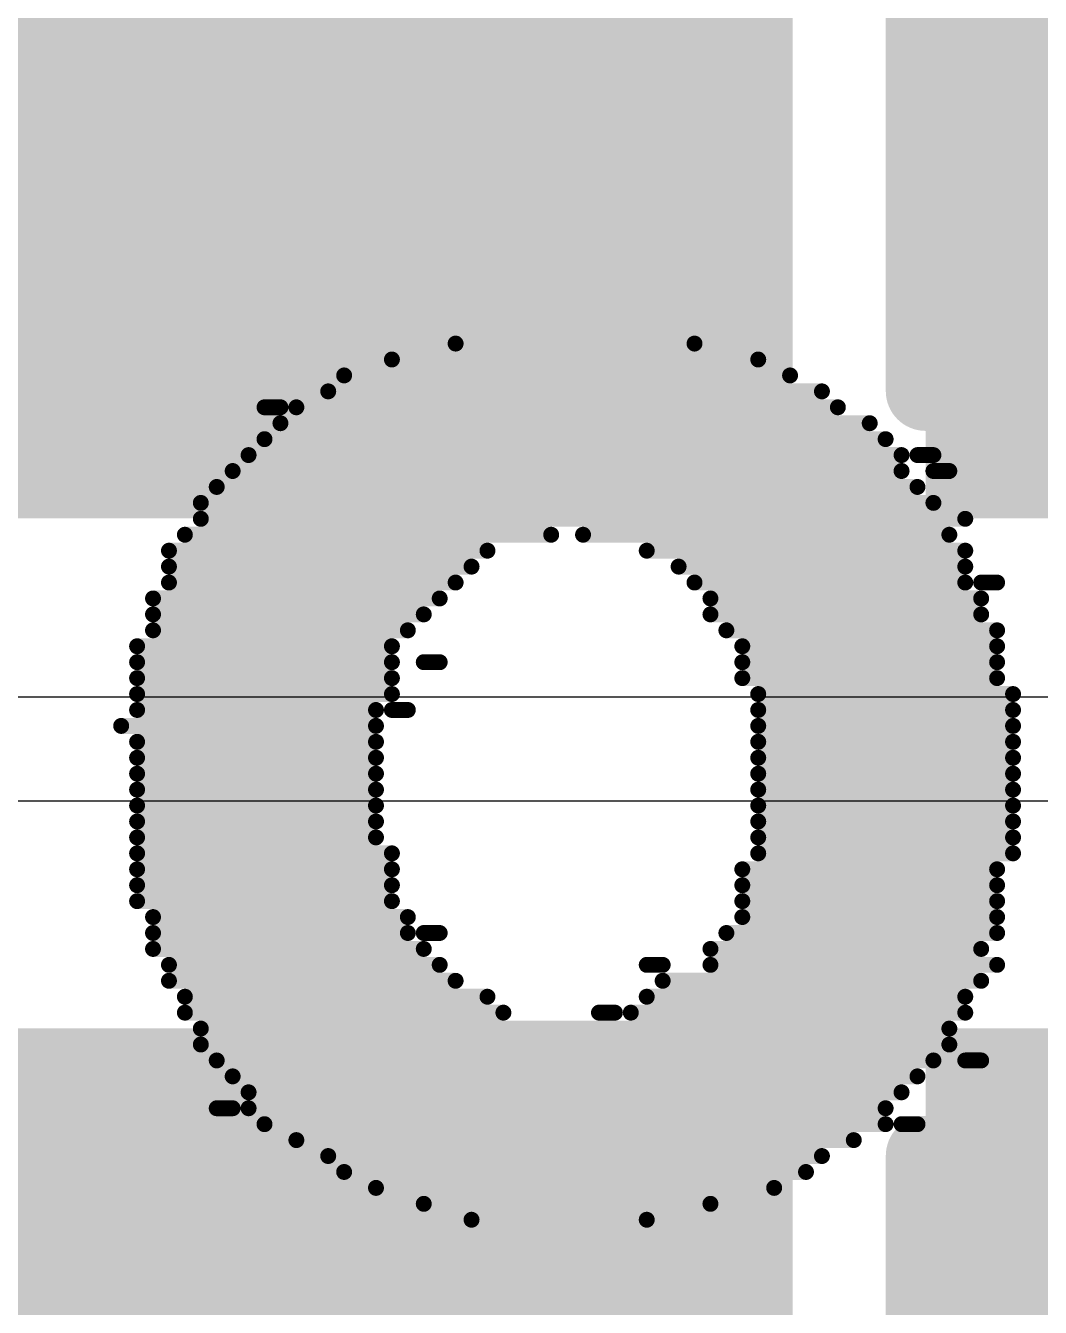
# Model space of a CAD drawing. Header units: inches. Extents: x -5 to 247, y -53 to 67.
# Drawn here: x 29.017 to 30.635, y -20.943 to -18.9 of the extents above; entities that cross this region are included whole.
import ezdxf

# ---------------------------------------------------------------- set-up
doc = ezdxf.new("R2010")
doc.units = ezdxf.units.IN
for name, color, linetype in [('Bottom Overlay', 54, 'Continuous'), ('Top Layer', 1, 'Continuous'), ('Top Overlay', 2, 'Continuous'), ('Top Paste', 8, 'Continuous'), ('Top Solder', 216, 'Continuous')]:
    doc.layers.add(name, color=color, linetype=linetype)

# ---------------------------------------------------------------- blocks, each defined once
blk = doc.blocks.new('C___1206_50')
at = {"layer": 'Top Layer'}
for points in [[(-2.032, 0.889), (-0.508, 0.889), (-0.508, -0.889), (-2.032, -0.889)], [(0.508, 0.889), (2.032, 0.889), (2.032, -0.889), (0.508, -0.889)]]:
    blk.add_hatch(color=1, dxfattribs=at).paths.add_polyline_path(points)
at = {"layer": 'Top Paste'}
for points in [[(-2.032, 0.889), (-0.508, 0.889), (-0.508, -0.889), (-2.032, -0.889)], [(0.508, 0.889), (2.032, 0.889), (2.032, -0.889), (0.508, -0.889)]]:
    blk.add_hatch(color=8, dxfattribs=at).paths.add_polyline_path(points)
at = {"layer": 'Top Solder'}
for points in [[(-2.1336, 0.9906), (-0.4064, 0.9906), (-0.4064, -0.9906), (-2.1336, -0.9906)], [(0.4064, 0.9906), (2.1336, 0.9906), (2.1336, -0.9906), (0.4064, -0.9906)]]:
    blk.add_hatch(color=216, dxfattribs=at).paths.add_polyline_path(points)
at = {"layer": 'Top Overlay'}
for points in [[(-2.1336, -0.9906, 0.127, 0.127, 0), (-0.6096, -0.9906, 0.127, 0.127, 0)], [(0.6096, -0.9906, 0.127, 0.127, 0), (2.1336, -0.9906, 0.127, 0.127, 0)]]:
    blk.add_lwpolyline(points, format="xyseb", dxfattribs=at)
for points in [[(-0.64135, -0.9906, 0.0635, 0.0635, 1), (-0.57785, -0.9906, 0.0635, 0.0635, 1)], [(0.57785, -0.9906, 0.0635, 0.0635, 1), (0.64135, -0.9906, 0.0635, 0.0635, 1)]]:
    blk.add_lwpolyline(points, format="xyseb", close=True, dxfattribs=at)
blk = doc.blocks.new('C___1206_51')
at = {"layer": 'Top Layer'}
for points in [[(-2.032, 0.889), (-0.508, 0.889), (-0.508, -0.889), (-2.032, -0.889)], [(0.508, 0.889), (2.032, 0.889), (2.032, -0.889), (0.508, -0.889)]]:
    blk.add_hatch(color=1, dxfattribs=at).paths.add_polyline_path(points)
at = {"layer": 'Top Paste'}
for points in [[(-2.032, 0.889), (-0.508, 0.889), (-0.508, -0.889), (-2.032, -0.889)], [(0.508, 0.889), (2.032, 0.889), (2.032, -0.889), (0.508, -0.889)]]:
    blk.add_hatch(color=8, dxfattribs=at).paths.add_polyline_path(points)
at = {"layer": 'Top Solder'}
for points in [[(-2.1336, 0.9906), (-0.4064, 0.9906), (-0.4064, -0.9906), (-2.1336, -0.9906)], [(0.4064, 0.9906), (2.1336, 0.9906), (2.1336, -0.9906), (0.4064, -0.9906)]]:
    blk.add_hatch(color=216, dxfattribs=at).paths.add_polyline_path(points)
at = {"layer": 'Top Overlay'}
for points in [[(-2.1336, 0.9906, 0.127, 0.127, 0), (-0.6096, 0.9906, 0.127, 0.127, 0)], [(0.6096, 0.9906, 0.127, 0.127, 0), (2.1336, 0.9906, 0.127, 0.127, 0)]]:
    blk.add_lwpolyline(points, format="xyseb", dxfattribs=at)
for points in [[(-0.64135, 0.9906, 0.0635, 0.0635, 1), (-0.57785, 0.9906, 0.0635, 0.0635, 1)], [(0.57785, 0.9906, 0.0635, 0.0635, 1), (0.64135, 0.9906, 0.0635, 0.0635, 1)]]:
    blk.add_lwpolyline(points, format="xyseb", close=True, dxfattribs=at)

msp = doc.modelspace()

# ---------------------------------------------------------------- linework, layer by layer
at = {"layer": 'Bottom Overlay'}
for points in [[(29.7029, -19.4068, 0.0254, 0.0254, 0), (30.0839, -19.4068, 0.0254, 0.0254, 0)], [(29.6013, -19.4322, 0.0254, 0.0254, 0), (30.1855, -19.4322, 0.0254, 0.0254, 0)], [(29.5251, -19.4576, 0.0254, 0.0254, 0), (30.2363, -19.4576, 0.0254, 0.0254, 0)], [(29.4997, -19.483, 0.0254, 0.0254, 0), (30.2871, -19.483, 0.0254, 0.0254, 0)], [(29.3981, -19.5084, 0.0254, 0.0254, 0), (29.4235, -19.5084, 0.0254, 0.0254, 0)], [(29.4489, -19.5084, 0.0254, 0.0254, 0), (30.3125, -19.5084, 0.0254, 0.0254, 0)], [(29.4235, -19.5338, 0.0254, 0.0254, 0), (30.3633, -19.5338, 0.0254, 0.0254, 0)], [(29.3981, -19.5592, 0.0254, 0.0254, 0), (30.3887, -19.5592, 0.0254, 0.0254, 0)], [(29.3727, -19.5846, 0.0254, 0.0254, 0), (30.4141, -19.5846, 0.0254, 0.0254, 0)], [(30.4395, -19.5846, 0.0254, 0.0254, 0), (30.4649, -19.5846, 0.0254, 0.0254, 0)], [(29.3473, -19.61, 0.0254, 0.0254, 0), (30.4141, -19.61, 0.0254, 0.0254, 0)], [(30.4649, -19.61, 0.0254, 0.0254, 0), (30.4903, -19.61, 0.0254, 0.0254, 0)], [(29.3219, -19.6354, 0.0254, 0.0254, 0), (30.4395, -19.6354, 0.0254, 0.0254, 0)], [(29.2965, -19.6608, 0.0254, 0.0254, 0), (30.4649, -19.6608, 0.0254, 0.0254, 0)], [(29.2965, -19.6862, 0.0254, 0.0254, 0), (30.5157, -19.6862, 0.0254, 0.0254, 0)], [(29.2711, -19.7116, 0.0254, 0.0254, 0), (29.8553, -19.7116, 0.0254, 0.0254, 0)], [(29.9061, -19.7116, 0.0254, 0.0254, 0), (30.4903, -19.7116, 0.0254, 0.0254, 0)], [(29.2457, -19.737, 0.0254, 0.0254, 0), (29.7537, -19.737, 0.0254, 0.0254, 0)], [(30.0077, -19.737, 0.0254, 0.0254, 0), (30.5157, -19.737, 0.0254, 0.0254, 0)], [(29.2457, -19.7624, 0.0254, 0.0254, 0), (29.7283, -19.7624, 0.0254, 0.0254, 0)], [(30.0585, -19.7624, 0.0254, 0.0254, 0), (30.5157, -19.7624, 0.0254, 0.0254, 0)], [(29.2457, -19.7878, 0.0254, 0.0254, 0), (29.7029, -19.7878, 0.0254, 0.0254, 0)], [(30.0839, -19.7878, 0.0254, 0.0254, 0), (30.5157, -19.7878, 0.0254, 0.0254, 0)], [(30.5411, -19.7878, 0.0254, 0.0254, 0), (30.5665, -19.7878, 0.0254, 0.0254, 0)], [(29.2203, -19.8132, 0.0254, 0.0254, 0), (29.6775, -19.8132, 0.0254, 0.0254, 0)], [(30.1093, -19.8132, 0.0254, 0.0254, 0), (30.5411, -19.8132, 0.0254, 0.0254, 0)], [(29.2203, -19.8386, 0.0254, 0.0254, 0), (29.6521, -19.8386, 0.0254, 0.0254, 0)], [(30.1093, -19.8386, 0.0254, 0.0254, 0), (30.5411, -19.8386, 0.0254, 0.0254, 0)], [(29.2203, -19.864, 0.0254, 0.0254, 0), (29.6267, -19.864, 0.0254, 0.0254, 0)], [(30.1347, -19.864, 0.0254, 0.0254, 0), (30.5665, -19.864, 0.0254, 0.0254, 0)], [(29.1949, -19.8894, 0.0254, 0.0254, 0), (29.6013, -19.8894, 0.0254, 0.0254, 0)], [(30.1601, -19.8894, 0.0254, 0.0254, 0), (30.5665, -19.8894, 0.0254, 0.0254, 0)], [(29.1949, -19.9148, 0.0254, 0.0254, 0), (29.6013, -19.9148, 0.0254, 0.0254, 0)], [(29.6521, -19.9148, 0.0254, 0.0254, 0), (29.6775, -19.9148, 0.0254, 0.0254, 0)], [(30.1601, -19.9148, 0.0254, 0.0254, 0), (30.5665, -19.9148, 0.0254, 0.0254, 0)], [(29.1949, -19.9402, 0.0254, 0.0254, 0), (29.6013, -19.9402, 0.0254, 0.0254, 0)], [(30.1601, -19.9402, 0.0254, 0.0254, 0), (30.5665, -19.9402, 0.0254, 0.0254, 0)], [(29.1949, -19.9656, 0.0254, 0.0254, 0), (29.6013, -19.9656, 0.0254, 0.0254, 0)], [(30.1855, -19.9656, 0.0254, 0.0254, 0), (30.5919, -19.9656, 0.0254, 0.0254, 0)], [(29.1949, -19.991, 0.0254, 0.0254, 0), (29.5759, -19.991, 0.0254, 0.0254, 0)], [(29.6013, -19.991, 0.0254, 0.0254, 0), (29.6267, -19.991, 0.0254, 0.0254, 0)], [(30.1855, -19.991, 0.0254, 0.0254, 0), (30.5919, -19.991, 0.0254, 0.0254, 0)], [(29.1695, -20.0164, 0.0254, 0.0254, 0), (29.5759, -20.0164, 0.0254, 0.0254, 0)], [(30.1855, -20.0164, 0.0254, 0.0254, 0), (30.5919, -20.0164, 0.0254, 0.0254, 0)], [(29.1949, -20.0418, 0.0254, 0.0254, 0), (29.5759, -20.0418, 0.0254, 0.0254, 0)], [(30.1855, -20.0418, 0.0254, 0.0254, 0), (30.5919, -20.0418, 0.0254, 0.0254, 0)], [(29.1949, -20.0672, 0.0254, 0.0254, 0), (29.5759, -20.0672, 0.0254, 0.0254, 0)], [(30.1855, -20.0672, 0.0254, 0.0254, 0), (30.5919, -20.0672, 0.0254, 0.0254, 0)], [(29.1949, -20.0926, 0.0254, 0.0254, 0), (29.5759, -20.0926, 0.0254, 0.0254, 0)], [(30.1855, -20.0926, 0.0254, 0.0254, 0), (30.5919, -20.0926, 0.0254, 0.0254, 0)], [(29.1949, -20.118, 0.0254, 0.0254, 0), (29.5759, -20.118, 0.0254, 0.0254, 0)], [(30.1855, -20.118, 0.0254, 0.0254, 0), (30.5919, -20.118, 0.0254, 0.0254, 0)], [(29.1949, -20.1434, 0.0254, 0.0254, 0), (29.5759, -20.1434, 0.0254, 0.0254, 0)], [(30.1855, -20.1434, 0.0254, 0.0254, 0), (30.5919, -20.1434, 0.0254, 0.0254, 0)], [(29.1949, -20.1688, 0.0254, 0.0254, 0), (29.5759, -20.1688, 0.0254, 0.0254, 0)], [(30.1855, -20.1688, 0.0254, 0.0254, 0), (30.5919, -20.1688, 0.0254, 0.0254, 0)], [(29.1949, -20.1942, 0.0254, 0.0254, 0), (29.5759, -20.1942, 0.0254, 0.0254, 0)], [(30.1855, -20.1942, 0.0254, 0.0254, 0), (30.5919, -20.1942, 0.0254, 0.0254, 0)], [(29.1949, -20.2196, 0.0254, 0.0254, 0), (29.6013, -20.2196, 0.0254, 0.0254, 0)], [(30.1855, -20.2196, 0.0254, 0.0254, 0), (30.5919, -20.2196, 0.0254, 0.0254, 0)], [(29.1949, -20.245, 0.0254, 0.0254, 0), (29.6013, -20.245, 0.0254, 0.0254, 0)], [(30.1601, -20.245, 0.0254, 0.0254, 0), (30.5665, -20.245, 0.0254, 0.0254, 0)], [(29.1949, -20.2704, 0.0254, 0.0254, 0), (29.6013, -20.2704, 0.0254, 0.0254, 0)], [(30.1601, -20.2704, 0.0254, 0.0254, 0), (30.5665, -20.2704, 0.0254, 0.0254, 0)], [(29.1949, -20.2958, 0.0254, 0.0254, 0), (29.6013, -20.2958, 0.0254, 0.0254, 0)], [(30.1601, -20.2958, 0.0254, 0.0254, 0), (30.5665, -20.2958, 0.0254, 0.0254, 0)], [(29.2203, -20.3212, 0.0254, 0.0254, 0), (29.6267, -20.3212, 0.0254, 0.0254, 0)], [(30.1601, -20.3212, 0.0254, 0.0254, 0), (30.5665, -20.3212, 0.0254, 0.0254, 0)], [(29.2203, -20.3466, 0.0254, 0.0254, 0), (29.6267, -20.3466, 0.0254, 0.0254, 0)], [(29.6521, -20.3466, 0.0254, 0.0254, 0), (29.6775, -20.3466, 0.0254, 0.0254, 0)], [(30.1347, -20.3466, 0.0254, 0.0254, 0), (30.5665, -20.3466, 0.0254, 0.0254, 0)], [(29.2203, -20.372, 0.0254, 0.0254, 0), (29.6521, -20.372, 0.0254, 0.0254, 0)], [(30.1093, -20.372, 0.0254, 0.0254, 0), (30.5411, -20.372, 0.0254, 0.0254, 0)], [(29.2457, -20.3974, 0.0254, 0.0254, 0), (29.6775, -20.3974, 0.0254, 0.0254, 0)], [(30.0077, -20.3974, 0.0254, 0.0254, 0), (30.0331, -20.3974, 0.0254, 0.0254, 0)], [(30.1093, -20.3974, 0.0254, 0.0254, 0), (30.5665, -20.3974, 0.0254, 0.0254, 0)], [(29.2457, -20.4228, 0.0254, 0.0254, 0), (29.7029, -20.4228, 0.0254, 0.0254, 0)], [(30.0331, -20.4228, 0.0254, 0.0254, 0), (30.5411, -20.4228, 0.0254, 0.0254, 0)], [(29.2711, -20.4482, 0.0254, 0.0254, 0), (29.7537, -20.4482, 0.0254, 0.0254, 0)], [(30.0077, -20.4482, 0.0254, 0.0254, 0), (30.5157, -20.4482, 0.0254, 0.0254, 0)], [(29.2711, -20.4736, 0.0254, 0.0254, 0), (29.7791, -20.4736, 0.0254, 0.0254, 0)], [(29.9315, -20.4736, 0.0254, 0.0254, 0), (29.9569, -20.4736, 0.0254, 0.0254, 0)], [(29.9823, -20.4736, 0.0254, 0.0254, 0), (30.5157, -20.4736, 0.0254, 0.0254, 0)], [(29.2965, -20.499, 0.0254, 0.0254, 0), (30.4903, -20.499, 0.0254, 0.0254, 0)], [(29.2965, -20.5244, 0.0254, 0.0254, 0), (30.4903, -20.5244, 0.0254, 0.0254, 0)], [(29.3219, -20.5498, 0.0254, 0.0254, 0), (30.4649, -20.5498, 0.0254, 0.0254, 0)], [(30.5157, -20.5498, 0.0254, 0.0254, 0), (30.5411, -20.5498, 0.0254, 0.0254, 0)], [(29.3473, -20.5752, 0.0254, 0.0254, 0), (30.4395, -20.5752, 0.0254, 0.0254, 0)], [(29.3727, -20.6006, 0.0254, 0.0254, 0), (30.4141, -20.6006, 0.0254, 0.0254, 0)], [(29.3219, -20.626, 0.0254, 0.0254, 0), (29.3473, -20.626, 0.0254, 0.0254, 0)], [(29.3727, -20.626, 0.0254, 0.0254, 0), (30.3887, -20.626, 0.0254, 0.0254, 0)], [(29.3981, -20.6514, 0.0254, 0.0254, 0), (30.3887, -20.6514, 0.0254, 0.0254, 0)], [(30.4141, -20.6514, 0.0254, 0.0254, 0), (30.4395, -20.6514, 0.0254, 0.0254, 0)], [(29.4489, -20.6768, 0.0254, 0.0254, 0), (30.3379, -20.6768, 0.0254, 0.0254, 0)], [(29.4997, -20.7022, 0.0254, 0.0254, 0), (30.2871, -20.7022, 0.0254, 0.0254, 0)], [(29.5251, -20.7276, 0.0254, 0.0254, 0), (30.2617, -20.7276, 0.0254, 0.0254, 0)], [(29.5759, -20.753, 0.0254, 0.0254, 0), (30.2109, -20.753, 0.0254, 0.0254, 0)], [(29.6521, -20.7784, 0.0254, 0.0254, 0), (30.1093, -20.7784, 0.0254, 0.0254, 0)], [(29.7283, -20.8038, 0.0254, 0.0254, 0), (30.0077, -20.8038, 0.0254, 0.0254, 0)]]:
    msp.add_lwpolyline(points, format="xyseb", dxfattribs=at)
for points in [[(29.6965, -19.4068, 0.0127, 0.0127, 1), (29.7092, -19.4068, 0.0127, 0.0127, 1)], [(30.0775, -19.4068, 0.0127, 0.0127, 1), (30.0902, -19.4068, 0.0127, 0.0127, 1)], [(29.5949, -19.4322, 0.0127, 0.0127, 1), (29.6076, -19.4322, 0.0127, 0.0127, 1)], [(30.1791, -19.4322, 0.0127, 0.0127, 1), (30.1918, -19.4322, 0.0127, 0.0127, 1)], [(29.5187, -19.4576, 0.0127, 0.0127, 1), (29.5314, -19.4576, 0.0127, 0.0127, 1)], [(30.2299, -19.4576, 0.0127, 0.0127, 1), (30.2426, -19.4576, 0.0127, 0.0127, 1)], [(29.4933, -19.483, 0.0127, 0.0127, 1), (29.506, -19.483, 0.0127, 0.0127, 1)], [(30.2807, -19.483, 0.0127, 0.0127, 1), (30.2934, -19.483, 0.0127, 0.0127, 1)], [(29.3917, -19.5084, 0.0127, 0.0127, 1), (29.4044, -19.5084, 0.0127, 0.0127, 1)], [(29.4171, -19.5084, 0.0127, 0.0127, 1), (29.4298, -19.5084, 0.0127, 0.0127, 1)], [(29.4425, -19.5084, 0.0127, 0.0127, 1), (29.4552, -19.5084, 0.0127, 0.0127, 1)], [(30.3061, -19.5084, 0.0127, 0.0127, 1), (30.3188, -19.5084, 0.0127, 0.0127, 1)], [(29.4171, -19.5338, 0.0127, 0.0127, 1), (29.4298, -19.5338, 0.0127, 0.0127, 1)], [(30.3569, -19.5338, 0.0127, 0.0127, 1), (30.3696, -19.5338, 0.0127, 0.0127, 1)], [(29.3917, -19.5592, 0.0127, 0.0127, 1), (29.4044, -19.5592, 0.0127, 0.0127, 1)], [(30.3823, -19.5592, 0.0127, 0.0127, 1), (30.395, -19.5592, 0.0127, 0.0127, 1)], [(29.3663, -19.5846, 0.0127, 0.0127, 1), (29.379, -19.5846, 0.0127, 0.0127, 1)], [(30.4077, -19.5846, 0.0127, 0.0127, 1), (30.4204, -19.5846, 0.0127, 0.0127, 1)], [(30.4331, -19.5846, 0.0127, 0.0127, 1), (30.4458, -19.5846, 0.0127, 0.0127, 1)], [(30.4585, -19.5846, 0.0127, 0.0127, 1), (30.4712, -19.5846, 0.0127, 0.0127, 1)], [(29.3409, -19.61, 0.0127, 0.0127, 1), (29.3536, -19.61, 0.0127, 0.0127, 1)], [(30.4077, -19.61, 0.0127, 0.0127, 1), (30.4204, -19.61, 0.0127, 0.0127, 1)], [(30.4585, -19.61, 0.0127, 0.0127, 1), (30.4712, -19.61, 0.0127, 0.0127, 1)], [(30.4839, -19.61, 0.0127, 0.0127, 1), (30.4966, -19.61, 0.0127, 0.0127, 1)], [(29.3155, -19.6354, 0.0127, 0.0127, 1), (29.3282, -19.6354, 0.0127, 0.0127, 1)], [(30.4331, -19.6354, 0.0127, 0.0127, 1), (30.4458, -19.6354, 0.0127, 0.0127, 1)], [(29.2901, -19.6608, 0.0127, 0.0127, 1), (29.3028, -19.6608, 0.0127, 0.0127, 1)], [(30.4585, -19.6608, 0.0127, 0.0127, 1), (30.4712, -19.6608, 0.0127, 0.0127, 1)], [(29.2901, -19.6862, 0.0127, 0.0127, 1), (29.3028, -19.6862, 0.0127, 0.0127, 1)], [(30.5093, -19.6862, 0.0127, 0.0127, 1), (30.522, -19.6862, 0.0127, 0.0127, 1)], [(29.2647, -19.7116, 0.0127, 0.0127, 1), (29.2774, -19.7116, 0.0127, 0.0127, 1)], [(29.8489, -19.7116, 0.0127, 0.0127, 1), (29.8616, -19.7116, 0.0127, 0.0127, 1)], [(29.8997, -19.7116, 0.0127, 0.0127, 1), (29.9124, -19.7116, 0.0127, 0.0127, 1)], [(30.4839, -19.7116, 0.0127, 0.0127, 1), (30.4966, -19.7116, 0.0127, 0.0127, 1)], [(29.2393, -19.737, 0.0127, 0.0127, 1), (29.252, -19.737, 0.0127, 0.0127, 1)], [(29.7473, -19.737, 0.0127, 0.0127, 1), (29.76, -19.737, 0.0127, 0.0127, 1)], [(30.0013, -19.737, 0.0127, 0.0127, 1), (30.014, -19.737, 0.0127, 0.0127, 1)], [(30.5093, -19.737, 0.0127, 0.0127, 1), (30.522, -19.737, 0.0127, 0.0127, 1)], [(29.2393, -19.7624, 0.0127, 0.0127, 1), (29.252, -19.7624, 0.0127, 0.0127, 1)], [(29.7219, -19.7624, 0.0127, 0.0127, 1), (29.7346, -19.7624, 0.0127, 0.0127, 1)], [(30.0521, -19.7624, 0.0127, 0.0127, 1), (30.0648, -19.7624, 0.0127, 0.0127, 1)], [(30.5093, -19.7624, 0.0127, 0.0127, 1), (30.522, -19.7624, 0.0127, 0.0127, 1)], [(29.2393, -19.7878, 0.0127, 0.0127, 1), (29.252, -19.7878, 0.0127, 0.0127, 1)], [(29.6965, -19.7878, 0.0127, 0.0127, 1), (29.7092, -19.7878, 0.0127, 0.0127, 1)], [(30.0775, -19.7878, 0.0127, 0.0127, 1), (30.0902, -19.7878, 0.0127, 0.0127, 1)], [(30.5093, -19.7878, 0.0127, 0.0127, 1), (30.522, -19.7878, 0.0127, 0.0127, 1)], [(30.5347, -19.7878, 0.0127, 0.0127, 1), (30.5474, -19.7878, 0.0127, 0.0127, 1)], [(30.5601, -19.7878, 0.0127, 0.0127, 1), (30.5728, -19.7878, 0.0127, 0.0127, 1)], [(29.2139, -19.8132, 0.0127, 0.0127, 1), (29.2266, -19.8132, 0.0127, 0.0127, 1)], [(29.6711, -19.8132, 0.0127, 0.0127, 1), (29.6838, -19.8132, 0.0127, 0.0127, 1)], [(30.1029, -19.8132, 0.0127, 0.0127, 1), (30.1156, -19.8132, 0.0127, 0.0127, 1)], [(30.5347, -19.8132, 0.0127, 0.0127, 1), (30.5474, -19.8132, 0.0127, 0.0127, 1)], [(29.2139, -19.8386, 0.0127, 0.0127, 1), (29.2266, -19.8386, 0.0127, 0.0127, 1)], [(29.6457, -19.8386, 0.0127, 0.0127, 1), (29.6584, -19.8386, 0.0127, 0.0127, 1)], [(30.1029, -19.8386, 0.0127, 0.0127, 1), (30.1156, -19.8386, 0.0127, 0.0127, 1)], [(30.5347, -19.8386, 0.0127, 0.0127, 1), (30.5474, -19.8386, 0.0127, 0.0127, 1)], [(29.2139, -19.864, 0.0127, 0.0127, 1), (29.2266, -19.864, 0.0127, 0.0127, 1)], [(29.6203, -19.864, 0.0127, 0.0127, 1), (29.633, -19.864, 0.0127, 0.0127, 1)], [(30.1283, -19.864, 0.0127, 0.0127, 1), (30.141, -19.864, 0.0127, 0.0127, 1)], [(30.5601, -19.864, 0.0127, 0.0127, 1), (30.5728, -19.864, 0.0127, 0.0127, 1)], [(29.1885, -19.8894, 0.0127, 0.0127, 1), (29.2012, -19.8894, 0.0127, 0.0127, 1)], [(29.5949, -19.8894, 0.0127, 0.0127, 1), (29.6076, -19.8894, 0.0127, 0.0127, 1)], [(30.1537, -19.8894, 0.0127, 0.0127, 1), (30.1664, -19.8894, 0.0127, 0.0127, 1)], [(30.5601, -19.8894, 0.0127, 0.0127, 1), (30.5728, -19.8894, 0.0127, 0.0127, 1)], [(29.1885, -19.9148, 0.0127, 0.0127, 1), (29.2012, -19.9148, 0.0127, 0.0127, 1)], [(29.5949, -19.9148, 0.0127, 0.0127, 1), (29.6076, -19.9148, 0.0127, 0.0127, 1)], [(29.6457, -19.9148, 0.0127, 0.0127, 1), (29.6584, -19.9148, 0.0127, 0.0127, 1)], [(29.6711, -19.9148, 0.0127, 0.0127, 1), (29.6838, -19.9148, 0.0127, 0.0127, 1)], [(30.1537, -19.9148, 0.0127, 0.0127, 1), (30.1664, -19.9148, 0.0127, 0.0127, 1)], [(30.5601, -19.9148, 0.0127, 0.0127, 1), (30.5728, -19.9148, 0.0127, 0.0127, 1)], [(29.1885, -19.9402, 0.0127, 0.0127, 1), (29.2012, -19.9402, 0.0127, 0.0127, 1)], [(29.5949, -19.9402, 0.0127, 0.0127, 1), (29.6076, -19.9402, 0.0127, 0.0127, 1)], [(30.1537, -19.9402, 0.0127, 0.0127, 1), (30.1664, -19.9402, 0.0127, 0.0127, 1)], [(30.5601, -19.9402, 0.0127, 0.0127, 1), (30.5728, -19.9402, 0.0127, 0.0127, 1)], [(29.1885, -19.9656, 0.0127, 0.0127, 1), (29.2012, -19.9656, 0.0127, 0.0127, 1)], [(29.5949, -19.9656, 0.0127, 0.0127, 1), (29.6076, -19.9656, 0.0127, 0.0127, 1)], [(30.1791, -19.9656, 0.0127, 0.0127, 1), (30.1918, -19.9656, 0.0127, 0.0127, 1)], [(30.5855, -19.9656, 0.0127, 0.0127, 1), (30.5982, -19.9656, 0.0127, 0.0127, 1)], [(29.1885, -19.991, 0.0127, 0.0127, 1), (29.2012, -19.991, 0.0127, 0.0127, 1)], [(29.5695, -19.991, 0.0127, 0.0127, 1), (29.5822, -19.991, 0.0127, 0.0127, 1)], [(29.5949, -19.991, 0.0127, 0.0127, 1), (29.6076, -19.991, 0.0127, 0.0127, 1)], [(29.6203, -19.991, 0.0127, 0.0127, 1), (29.633, -19.991, 0.0127, 0.0127, 1)], [(30.1791, -19.991, 0.0127, 0.0127, 1), (30.1918, -19.991, 0.0127, 0.0127, 1)], [(30.5855, -19.991, 0.0127, 0.0127, 1), (30.5982, -19.991, 0.0127, 0.0127, 1)], [(29.1631, -20.0164, 0.0127, 0.0127, 1), (29.1758, -20.0164, 0.0127, 0.0127, 1)], [(29.5695, -20.0164, 0.0127, 0.0127, 1), (29.5822, -20.0164, 0.0127, 0.0127, 1)], [(30.1791, -20.0164, 0.0127, 0.0127, 1), (30.1918, -20.0164, 0.0127, 0.0127, 1)], [(30.5855, -20.0164, 0.0127, 0.0127, 1), (30.5982, -20.0164, 0.0127, 0.0127, 1)], [(29.1885, -20.0418, 0.0127, 0.0127, 1), (29.2012, -20.0418, 0.0127, 0.0127, 1)], [(29.5695, -20.0418, 0.0127, 0.0127, 1), (29.5822, -20.0418, 0.0127, 0.0127, 1)], [(30.1791, -20.0418, 0.0127, 0.0127, 1), (30.1918, -20.0418, 0.0127, 0.0127, 1)], [(30.5855, -20.0418, 0.0127, 0.0127, 1), (30.5982, -20.0418, 0.0127, 0.0127, 1)], [(29.1885, -20.0672, 0.0127, 0.0127, 1), (29.2012, -20.0672, 0.0127, 0.0127, 1)], [(29.5695, -20.0672, 0.0127, 0.0127, 1), (29.5822, -20.0672, 0.0127, 0.0127, 1)], [(30.1791, -20.0672, 0.0127, 0.0127, 1), (30.1918, -20.0672, 0.0127, 0.0127, 1)], [(30.5855, -20.0672, 0.0127, 0.0127, 1), (30.5982, -20.0672, 0.0127, 0.0127, 1)], [(29.1885, -20.0926, 0.0127, 0.0127, 1), (29.2012, -20.0926, 0.0127, 0.0127, 1)], [(29.5695, -20.0926, 0.0127, 0.0127, 1), (29.5822, -20.0926, 0.0127, 0.0127, 1)], [(30.1791, -20.0926, 0.0127, 0.0127, 1), (30.1918, -20.0926, 0.0127, 0.0127, 1)], [(30.5855, -20.0926, 0.0127, 0.0127, 1), (30.5982, -20.0926, 0.0127, 0.0127, 1)], [(29.1885, -20.118, 0.0127, 0.0127, 1), (29.2012, -20.118, 0.0127, 0.0127, 1)], [(29.5695, -20.118, 0.0127, 0.0127, 1), (29.5822, -20.118, 0.0127, 0.0127, 1)], [(30.1791, -20.118, 0.0127, 0.0127, 1), (30.1918, -20.118, 0.0127, 0.0127, 1)], [(30.5855, -20.118, 0.0127, 0.0127, 1), (30.5982, -20.118, 0.0127, 0.0127, 1)], [(29.1885, -20.1434, 0.0127, 0.0127, 1), (29.2012, -20.1434, 0.0127, 0.0127, 1)], [(29.5695, -20.1434, 0.0127, 0.0127, 1), (29.5822, -20.1434, 0.0127, 0.0127, 1)], [(30.1791, -20.1434, 0.0127, 0.0127, 1), (30.1918, -20.1434, 0.0127, 0.0127, 1)], [(30.5855, -20.1434, 0.0127, 0.0127, 1), (30.5982, -20.1434, 0.0127, 0.0127, 1)], [(29.1885, -20.1688, 0.0127, 0.0127, 1), (29.2012, -20.1688, 0.0127, 0.0127, 1)], [(29.5695, -20.1688, 0.0127, 0.0127, 1), (29.5822, -20.1688, 0.0127, 0.0127, 1)], [(30.1791, -20.1688, 0.0127, 0.0127, 1), (30.1918, -20.1688, 0.0127, 0.0127, 1)], [(30.5855, -20.1688, 0.0127, 0.0127, 1), (30.5982, -20.1688, 0.0127, 0.0127, 1)], [(29.1885, -20.1942, 0.0127, 0.0127, 1), (29.2012, -20.1942, 0.0127, 0.0127, 1)], [(29.5695, -20.1942, 0.0127, 0.0127, 1), (29.5822, -20.1942, 0.0127, 0.0127, 1)], [(30.1791, -20.1942, 0.0127, 0.0127, 1), (30.1918, -20.1942, 0.0127, 0.0127, 1)], [(30.5855, -20.1942, 0.0127, 0.0127, 1), (30.5982, -20.1942, 0.0127, 0.0127, 1)], [(29.1885, -20.2196, 0.0127, 0.0127, 1), (29.2012, -20.2196, 0.0127, 0.0127, 1)], [(29.5949, -20.2196, 0.0127, 0.0127, 1), (29.6076, -20.2196, 0.0127, 0.0127, 1)], [(30.1791, -20.2196, 0.0127, 0.0127, 1), (30.1918, -20.2196, 0.0127, 0.0127, 1)], [(30.5855, -20.2196, 0.0127, 0.0127, 1), (30.5982, -20.2196, 0.0127, 0.0127, 1)], [(29.1885, -20.245, 0.0127, 0.0127, 1), (29.2012, -20.245, 0.0127, 0.0127, 1)], [(29.5949, -20.245, 0.0127, 0.0127, 1), (29.6076, -20.245, 0.0127, 0.0127, 1)], [(30.1537, -20.245, 0.0127, 0.0127, 1), (30.1664, -20.245, 0.0127, 0.0127, 1)], [(30.5601, -20.245, 0.0127, 0.0127, 1), (30.5728, -20.245, 0.0127, 0.0127, 1)], [(29.1885, -20.2704, 0.0127, 0.0127, 1), (29.2012, -20.2704, 0.0127, 0.0127, 1)], [(29.5949, -20.2704, 0.0127, 0.0127, 1), (29.6076, -20.2704, 0.0127, 0.0127, 1)], [(30.1537, -20.2704, 0.0127, 0.0127, 1), (30.1664, -20.2704, 0.0127, 0.0127, 1)], [(30.5601, -20.2704, 0.0127, 0.0127, 1), (30.5728, -20.2704, 0.0127, 0.0127, 1)], [(29.1885, -20.2958, 0.0127, 0.0127, 1), (29.2012, -20.2958, 0.0127, 0.0127, 1)], [(29.5949, -20.2958, 0.0127, 0.0127, 1), (29.6076, -20.2958, 0.0127, 0.0127, 1)], [(30.1537, -20.2958, 0.0127, 0.0127, 1), (30.1664, -20.2958, 0.0127, 0.0127, 1)], [(30.5601, -20.2958, 0.0127, 0.0127, 1), (30.5728, -20.2958, 0.0127, 0.0127, 1)], [(29.2139, -20.3212, 0.0127, 0.0127, 1), (29.2266, -20.3212, 0.0127, 0.0127, 1)], [(29.6203, -20.3212, 0.0127, 0.0127, 1), (29.633, -20.3212, 0.0127, 0.0127, 1)], [(30.1537, -20.3212, 0.0127, 0.0127, 1), (30.1664, -20.3212, 0.0127, 0.0127, 1)], [(30.5601, -20.3212, 0.0127, 0.0127, 1), (30.5728, -20.3212, 0.0127, 0.0127, 1)], [(29.2139, -20.3466, 0.0127, 0.0127, 1), (29.2266, -20.3466, 0.0127, 0.0127, 1)], [(29.6203, -20.3466, 0.0127, 0.0127, 1), (29.633, -20.3466, 0.0127, 0.0127, 1)], [(29.6457, -20.3466, 0.0127, 0.0127, 1), (29.6584, -20.3466, 0.0127, 0.0127, 1)], [(29.6711, -20.3466, 0.0127, 0.0127, 1), (29.6838, -20.3466, 0.0127, 0.0127, 1)], [(30.1283, -20.3466, 0.0127, 0.0127, 1), (30.141, -20.3466, 0.0127, 0.0127, 1)], [(30.5601, -20.3466, 0.0127, 0.0127, 1), (30.5728, -20.3466, 0.0127, 0.0127, 1)], [(29.2139, -20.372, 0.0127, 0.0127, 1), (29.2266, -20.372, 0.0127, 0.0127, 1)], [(29.6457, -20.372, 0.0127, 0.0127, 1), (29.6584, -20.372, 0.0127, 0.0127, 1)], [(30.1029, -20.372, 0.0127, 0.0127, 1), (30.1156, -20.372, 0.0127, 0.0127, 1)], [(30.5347, -20.372, 0.0127, 0.0127, 1), (30.5474, -20.372, 0.0127, 0.0127, 1)], [(29.2393, -20.3974, 0.0127, 0.0127, 1), (29.252, -20.3974, 0.0127, 0.0127, 1)], [(29.6711, -20.3974, 0.0127, 0.0127, 1), (29.6838, -20.3974, 0.0127, 0.0127, 1)], [(30.0013, -20.3974, 0.0127, 0.0127, 1), (30.014, -20.3974, 0.0127, 0.0127, 1)], [(30.0267, -20.3974, 0.0127, 0.0127, 1), (30.0394, -20.3974, 0.0127, 0.0127, 1)], [(30.1029, -20.3974, 0.0127, 0.0127, 1), (30.1156, -20.3974, 0.0127, 0.0127, 1)], [(30.5601, -20.3974, 0.0127, 0.0127, 1), (30.5728, -20.3974, 0.0127, 0.0127, 1)], [(29.2393, -20.4228, 0.0127, 0.0127, 1), (29.252, -20.4228, 0.0127, 0.0127, 1)], [(29.6965, -20.4228, 0.0127, 0.0127, 1), (29.7092, -20.4228, 0.0127, 0.0127, 1)], [(30.0267, -20.4228, 0.0127, 0.0127, 1), (30.0394, -20.4228, 0.0127, 0.0127, 1)], [(30.5347, -20.4228, 0.0127, 0.0127, 1), (30.5474, -20.4228, 0.0127, 0.0127, 1)], [(29.2647, -20.4482, 0.0127, 0.0127, 1), (29.2774, -20.4482, 0.0127, 0.0127, 1)], [(29.7473, -20.4482, 0.0127, 0.0127, 1), (29.76, -20.4482, 0.0127, 0.0127, 1)], [(30.0013, -20.4482, 0.0127, 0.0127, 1), (30.014, -20.4482, 0.0127, 0.0127, 1)], [(30.5093, -20.4482, 0.0127, 0.0127, 1), (30.522, -20.4482, 0.0127, 0.0127, 1)], [(29.2647, -20.4736, 0.0127, 0.0127, 1), (29.2774, -20.4736, 0.0127, 0.0127, 1)], [(29.7727, -20.4736, 0.0127, 0.0127, 1), (29.7854, -20.4736, 0.0127, 0.0127, 1)], [(29.9251, -20.4736, 0.0127, 0.0127, 1), (29.9378, -20.4736, 0.0127, 0.0127, 1)], [(29.9505, -20.4736, 0.0127, 0.0127, 1), (29.9632, -20.4736, 0.0127, 0.0127, 1)], [(29.9759, -20.4736, 0.0127, 0.0127, 1), (29.9886, -20.4736, 0.0127, 0.0127, 1)], [(30.5093, -20.4736, 0.0127, 0.0127, 1), (30.522, -20.4736, 0.0127, 0.0127, 1)], [(29.2901, -20.499, 0.0127, 0.0127, 1), (29.3028, -20.499, 0.0127, 0.0127, 1)], [(30.4839, -20.499, 0.0127, 0.0127, 1), (30.4966, -20.499, 0.0127, 0.0127, 1)], [(29.2901, -20.5244, 0.0127, 0.0127, 1), (29.3028, -20.5244, 0.0127, 0.0127, 1)], [(30.4839, -20.5244, 0.0127, 0.0127, 1), (30.4966, -20.5244, 0.0127, 0.0127, 1)], [(29.3155, -20.5498, 0.0127, 0.0127, 1), (29.3282, -20.5498, 0.0127, 0.0127, 1)], [(30.4585, -20.5498, 0.0127, 0.0127, 1), (30.4712, -20.5498, 0.0127, 0.0127, 1)], [(30.5093, -20.5498, 0.0127, 0.0127, 1), (30.522, -20.5498, 0.0127, 0.0127, 1)], [(30.5347, -20.5498, 0.0127, 0.0127, 1), (30.5474, -20.5498, 0.0127, 0.0127, 1)], [(29.3409, -20.5752, 0.0127, 0.0127, 1), (29.3536, -20.5752, 0.0127, 0.0127, 1)], [(30.4331, -20.5752, 0.0127, 0.0127, 1), (30.4458, -20.5752, 0.0127, 0.0127, 1)], [(29.3663, -20.6006, 0.0127, 0.0127, 1), (29.379, -20.6006, 0.0127, 0.0127, 1)], [(30.4077, -20.6006, 0.0127, 0.0127, 1), (30.4204, -20.6006, 0.0127, 0.0127, 1)], [(29.3155, -20.626, 0.0127, 0.0127, 1), (29.3282, -20.626, 0.0127, 0.0127, 1)], [(29.3409, -20.626, 0.0127, 0.0127, 1), (29.3536, -20.626, 0.0127, 0.0127, 1)], [(29.3663, -20.626, 0.0127, 0.0127, 1), (29.379, -20.626, 0.0127, 0.0127, 1)], [(30.3823, -20.626, 0.0127, 0.0127, 1), (30.395, -20.626, 0.0127, 0.0127, 1)], [(29.3917, -20.6514, 0.0127, 0.0127, 1), (29.4044, -20.6514, 0.0127, 0.0127, 1)], [(30.3823, -20.6514, 0.0127, 0.0127, 1), (30.395, -20.6514, 0.0127, 0.0127, 1)], [(30.4077, -20.6514, 0.0127, 0.0127, 1), (30.4204, -20.6514, 0.0127, 0.0127, 1)], [(30.4331, -20.6514, 0.0127, 0.0127, 1), (30.4458, -20.6514, 0.0127, 0.0127, 1)], [(29.4425, -20.6768, 0.0127, 0.0127, 1), (29.4552, -20.6768, 0.0127, 0.0127, 1)], [(30.3315, -20.6768, 0.0127, 0.0127, 1), (30.3442, -20.6768, 0.0127, 0.0127, 1)], [(29.4933, -20.7022, 0.0127, 0.0127, 1), (29.506, -20.7022, 0.0127, 0.0127, 1)], [(30.2807, -20.7022, 0.0127, 0.0127, 1), (30.2934, -20.7022, 0.0127, 0.0127, 1)], [(29.5187, -20.7276, 0.0127, 0.0127, 1), (29.5314, -20.7276, 0.0127, 0.0127, 1)], [(30.2553, -20.7276, 0.0127, 0.0127, 1), (30.268, -20.7276, 0.0127, 0.0127, 1)], [(29.5695, -20.753, 0.0127, 0.0127, 1), (29.5822, -20.753, 0.0127, 0.0127, 1)], [(30.2045, -20.753, 0.0127, 0.0127, 1), (30.2172, -20.753, 0.0127, 0.0127, 1)], [(29.6457, -20.7784, 0.0127, 0.0127, 1), (29.6584, -20.7784, 0.0127, 0.0127, 1)], [(30.1029, -20.7784, 0.0127, 0.0127, 1), (30.1156, -20.7784, 0.0127, 0.0127, 1)], [(29.7219, -20.8038, 0.0127, 0.0127, 1), (29.7346, -20.8038, 0.0127, 0.0127, 1)], [(30.0013, -20.8038, 0.0127, 0.0127, 1), (30.014, -20.8038, 0.0127, 0.0127, 1)]]:
    msp.add_lwpolyline(points, format="xyseb", close=True, dxfattribs=at)
at = {"layer": 'Top Layer'}
for p, q in [((32.2303, -19.9706), (28.2972, -19.9706)), ((28.2972, -20.1356), (32.162, -20.1356))]:
    msp.add_line(p, q, dxfattribs=at)

# ---------------------------------------------------------------- block references
at = {"rotation": 90}
for name, p in [('C___1206_50', (29.1862, -20.0921)), ('C___1206_51', (31.443, -20.0921))]:
    msp.add_blockref(name, p, dxfattribs=at)

doc.saveas('drawing.dxf')
